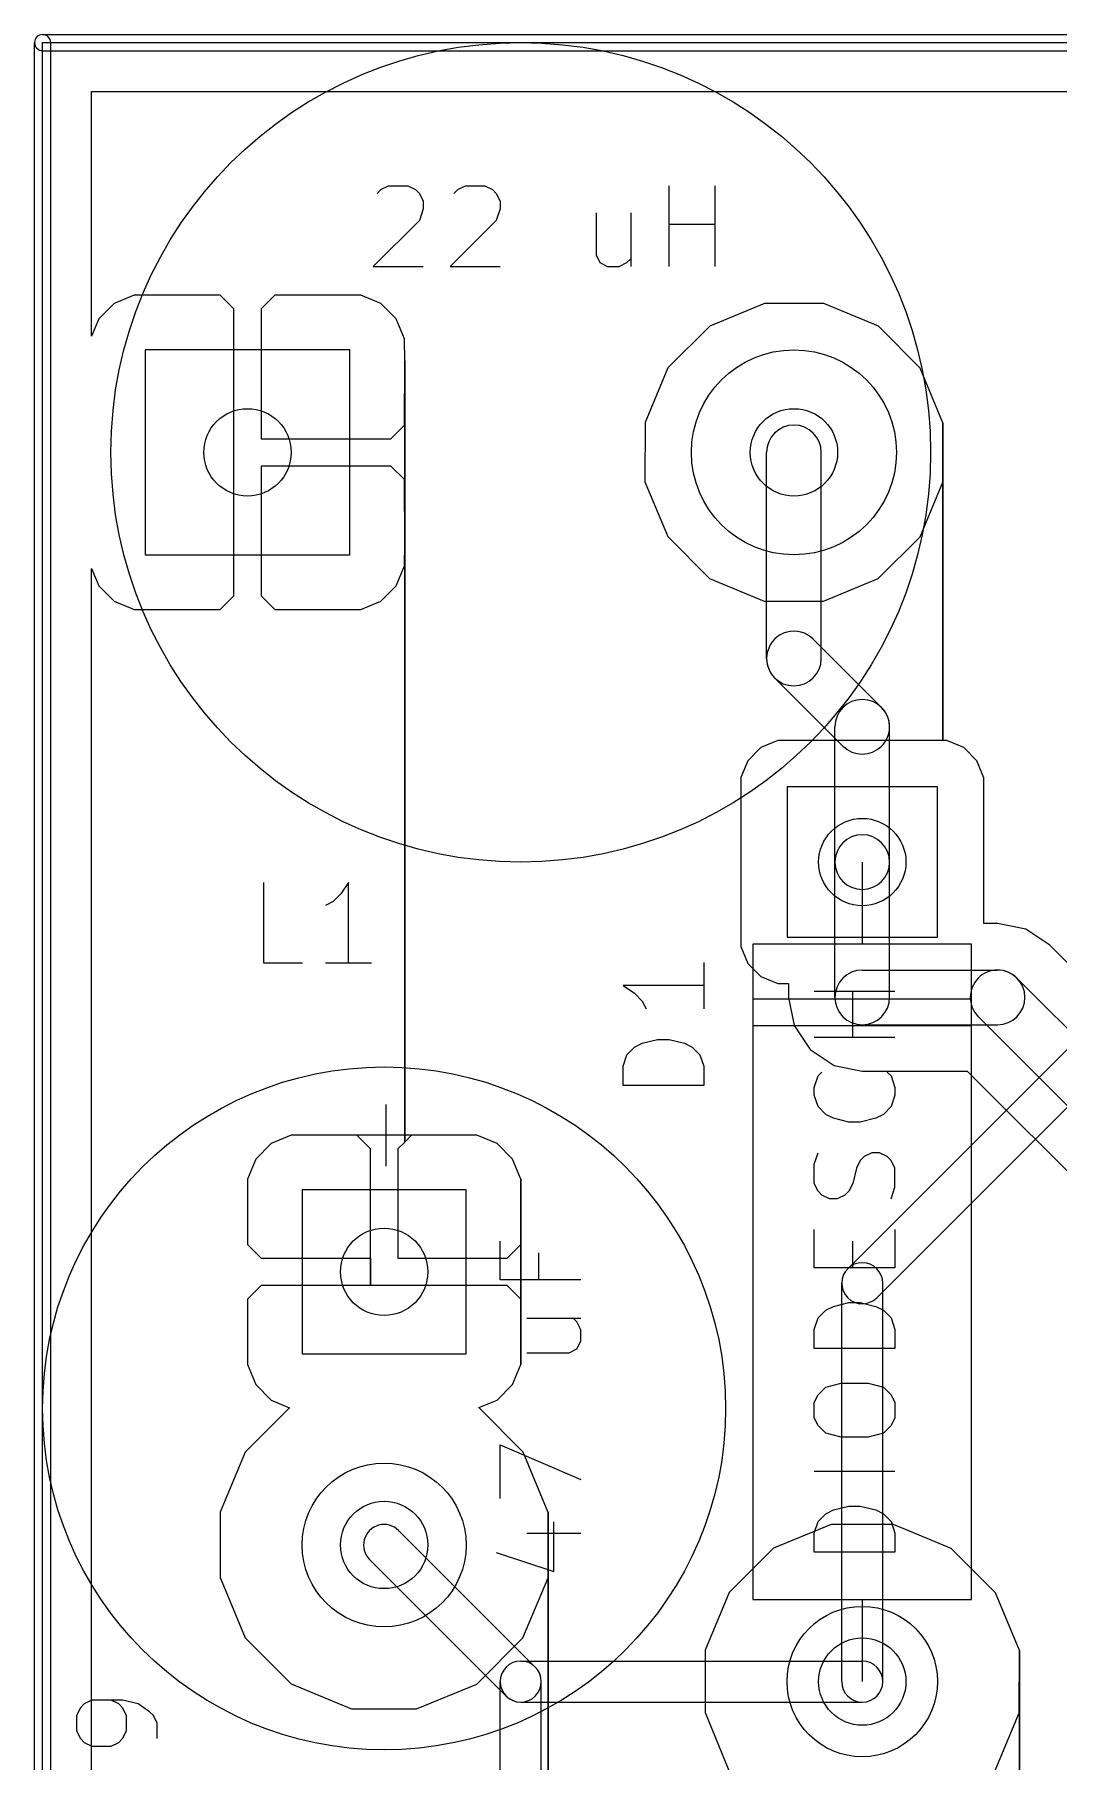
# Model space of a CAD drawing. Extents: x 10 to 410, y -287 to -10.
# Drawn here: x 162.49 to 172, y -128.38 to -112.32 of the extents above; entities that cross this region are included whole.
import ezdxf

# ---------------------------------------------------------------- set-up
doc = ezdxf.new("R2010")
doc.units = 0
doc.header["$MEASUREMENT"] = 0
doc.layers.add('Black', color=250, linetype='CONTINUOUS')
doc.layers.add('White', color=7, linetype='CONTINUOUS')

msp = doc.modelspace()

# ---------------------------------------------------------------- linework, layer by layer
at = {"layer": 'BLACK'}
for p, q in [((162.485, -150.495), (162.485, -112.395)), ((162.56, -112.32), (245.11, -112.32)), ((162.56, -150.495), (162.56, -112.395)), ((162.56, -112.395), (245.11, -112.395)), ((162.56, -150.495), (162.56, -112.395)), ((162.56, -112.395), (245.11, -112.395)), ((162.56, -150.495), (162.56, -112.395)), ((162.56, -112.395), (245.11, -112.395)), ((162.56, -150.495), (162.56, -112.395)), ((162.56, -112.395), (245.11, -112.395)), ((162.56, -150.495), (162.56, -112.395)), ((162.56, -112.395), (245.11, -112.395)), ((162.56, -150.495), (162.56, -112.395)), ((162.56, -112.395), (245.11, -112.395)), ((162.56, -150.495), (162.56, -112.395)), ((162.56, -112.395), (245.11, -112.395)), ((162.635, -150.495), (162.635, -112.395)), ((162.56, -112.47), (245.11, -112.47)), ((163.016, -115.124), (163.016, -112.851)), ((163.016, -112.851), (244.654, -112.851)), ((163.016, -115.124), (163.016, -112.851)), ((163.016, -112.851), (244.654, -112.851)), ((165.67, -113.798), (165.705, -113.762)), ((165.705, -113.762), (165.777, -113.727)), ((165.777, -113.727), (165.955, -113.727)), ((165.955, -113.727), (166.027, -113.762)), ((166.027, -113.762), (166.063, -113.798)), ((166.063, -113.798), (166.098, -113.869)), ((166.384, -113.798), (166.42, -113.762)), ((166.42, -113.762), (166.491, -113.727)), ((166.491, -113.727), (166.67, -113.727)), ((166.67, -113.727), (166.741, -113.762)), ((166.741, -113.762), (166.777, -113.798)), ((166.777, -113.798), (166.813, -113.869)), ((168.384, -114.477), (168.384, -113.727)), ((168.813, -114.477), (168.813, -113.727)), ((166.098, -113.941), (166.063, -114.048)), ((166.098, -113.869), (166.098, -113.941)), ((166.813, -113.941), (166.777, -114.048)), ((166.813, -113.869), (166.813, -113.941)), ((167.705, -113.977), (167.705, -114.369)), ((168.027, -113.977), (168.027, -114.477)), ((166.063, -114.048), (165.634, -114.477)), ((166.777, -114.048), (166.348, -114.477)), ((168.384, -114.084), (168.813, -114.084)), ((165.634, -114.477), (166.098, -114.477)), ((166.348, -114.477), (166.813, -114.477)), ((167.705, -114.369), (167.741, -114.441)), ((167.741, -114.441), (167.813, -114.477)), ((167.813, -114.477), (167.92, -114.477)), ((167.92, -114.477), (167.991, -114.441)), ((167.991, -114.441), (168.027, -114.405)), ((163.412, -114.744), (163.225, -114.822)), ((163.412, -114.744), (163.225, -114.822)), ((164.211, -114.744), (163.412, -114.744)), ((164.211, -114.744), (163.412, -114.744)), ((164.338, -114.871), (164.211, -114.744)), ((164.338, -114.871), (164.211, -114.744)), ((164.719, -114.744), (164.592, -114.871)), ((164.719, -114.744), (164.592, -114.871)), ((165.518, -114.744), (164.719, -114.744)), ((165.518, -114.744), (164.719, -114.744)), ((165.705, -114.822), (165.518, -114.744)), ((165.705, -114.822), (165.518, -114.744)), ((163.082, -114.964), (163.016, -115.124)), ((163.082, -114.964), (163.016, -115.124)), ((163.225, -114.822), (163.082, -114.964)), ((163.225, -114.822), (163.082, -114.964)), ((164.338, -115.951), (164.338, -114.871)), ((164.338, -115.951), (164.338, -114.871)), ((164.592, -114.871), (164.592, -116.078)), ((164.592, -114.871), (164.592, -116.078)), ((165.848, -114.964), (165.705, -114.822)), ((165.848, -114.964), (165.705, -114.822)), ((165.925, -115.151), (165.848, -114.964)), ((165.925, -115.151), (165.848, -114.964)), ((169.271, -114.82), (168.762, -115.031)), ((169.271, -114.82), (168.762, -115.031)), ((169.822, -114.821), (169.271, -114.82)), ((169.822, -114.821), (169.271, -114.82)), ((170.33, -115.032), (169.822, -114.821)), ((170.33, -115.032), (169.822, -114.821)), ((168.762, -115.031), (168.372, -115.42)), ((168.762, -115.031), (168.372, -115.42)), ((170.719, -115.422), (170.33, -115.032)), ((170.719, -115.422), (170.33, -115.032)), ((163.512, -115.252), (163.512, -117.157)), ((165.417, -115.252), (163.512, -115.252)), ((163.512, -115.252), (163.512, -117.157)), ((165.417, -115.252), (163.512, -115.252)), ((163.512, -115.252), (163.512, -117.157)), ((165.417, -115.252), (163.512, -115.252)), ((165.417, -117.157), (165.417, -115.252)), ((165.417, -117.157), (165.417, -115.252)), ((165.417, -117.157), (165.417, -115.252)), ((165.926, -115.353), (165.925, -115.151)), ((165.926, -115.353), (165.925, -115.151)), ((165.925, -115.951), (165.926, -115.353)), ((165.925, -115.951), (165.926, -115.353)), ((165.926, -117.057), (165.926, -115.353)), ((165.926, -115.353), (165.926, -117.057)), ((165.926, -117.057), (165.926, -115.353)), ((165.926, -115.353), (165.926, -117.057)), ((168.372, -115.42), (168.161, -115.928)), ((168.372, -115.42), (168.161, -115.928)), ((170.93, -115.931), (170.719, -115.422)), ((170.93, -115.931), (170.719, -115.422)), ((168.161, -115.928), (168.16, -116.479)), ((168.161, -115.928), (168.16, -116.479)), ((170.929, -116.482), (170.93, -115.931)), ((170.929, -116.482), (170.93, -115.931)), ((170.93, -118.885), (170.93, -115.931)), ((170.93, -115.931), (170.93, -118.885)), ((170.93, -118.885), (170.93, -115.931)), ((170.93, -115.931), (170.93, -118.885)), ((164.338, -116.078), (164.338, -115.951)), ((164.338, -116.078), (164.338, -115.951)), ((164.338, -116.332), (164.338, -116.078)), ((164.338, -116.332), (164.338, -116.078)), ((164.592, -116.078), (165.798, -116.078)), ((164.592, -116.078), (165.798, -116.078)), ((165.798, -116.078), (165.925, -115.951)), ((165.798, -116.078), (165.925, -115.951)), ((164.338, -116.459), (164.338, -116.332)), ((164.338, -116.459), (164.338, -116.332)), ((165.798, -116.332), (164.592, -116.332)), ((164.592, -116.332), (164.592, -117.538)), ((165.798, -116.332), (164.592, -116.332)), ((164.592, -116.332), (164.592, -117.538)), ((165.925, -116.459), (165.798, -116.332)), ((165.925, -116.459), (165.798, -116.332)), ((164.338, -117.538), (164.338, -116.459)), ((164.338, -117.538), (164.338, -116.459)), ((165.926, -117.057), (165.925, -116.459)), ((165.926, -117.057), (165.925, -116.459)), ((168.16, -116.479), (168.371, -116.988)), ((168.16, -116.479), (168.371, -116.988)), ((170.718, -116.99), (170.929, -116.482)), ((170.718, -116.99), (170.929, -116.482)), ((165.925, -117.259), (165.926, -117.057)), ((165.925, -117.259), (165.926, -117.057)), ((165.926, -122.618), (165.926, -117.057)), ((165.926, -117.057), (165.926, -122.618)), ((165.926, -122.618), (165.926, -117.057)), ((165.926, -117.057), (165.926, -122.618)), ((168.371, -116.988), (168.76, -117.378)), ((168.371, -116.988), (168.76, -117.378)), ((170.328, -117.379), (170.718, -116.99)), ((170.328, -117.379), (170.718, -116.99)), ((163.512, -117.157), (165.417, -117.157)), ((163.512, -117.157), (165.417, -117.157)), ((163.512, -117.157), (165.417, -117.157)), ((163.016, -129.856), (163.016, -117.286)), ((163.016, -117.286), (163.082, -117.446)), ((163.016, -129.856), (163.016, -117.286)), ((163.016, -117.286), (163.082, -117.446)), ((165.848, -117.446), (165.925, -117.259)), ((165.848, -117.446), (165.925, -117.259)), ((168.76, -117.378), (169.268, -117.589)), ((168.76, -117.378), (169.268, -117.589)), ((169.819, -117.59), (170.328, -117.379)), ((169.819, -117.59), (170.328, -117.379)), ((163.082, -117.446), (163.225, -117.588)), ((163.082, -117.446), (163.225, -117.588)), ((164.211, -117.665), (164.338, -117.538)), ((164.211, -117.665), (164.338, -117.538)), ((164.592, -117.538), (164.719, -117.665)), ((164.592, -117.538), (164.719, -117.665)), ((165.705, -117.588), (165.848, -117.446)), ((165.705, -117.588), (165.848, -117.446)), ((163.225, -117.588), (163.412, -117.666)), ((163.225, -117.588), (163.412, -117.666)), ((163.412, -117.666), (164.211, -117.665)), ((163.412, -117.666), (164.211, -117.665)), ((164.719, -117.665), (165.518, -117.666)), ((164.719, -117.665), (165.518, -117.666)), ((165.518, -117.666), (165.705, -117.588)), ((165.518, -117.666), (165.705, -117.588)), ((169.268, -117.589), (169.819, -117.59)), ((169.268, -117.589), (169.819, -117.59)), ((169.237, -118.95), (169.116, -119.072)), ((169.237, -118.95), (169.116, -119.072)), ((169.396, -118.885), (169.237, -118.95)), ((169.396, -118.885), (169.237, -118.95)), ((170.793, -118.885), (169.396, -118.885)), ((170.793, -118.885), (169.396, -118.885)), ((170.93, -118.885), (170.793, -118.885)), ((170.93, -118.885), (170.793, -118.885)), ((170.965, -118.885), (170.93, -118.885)), ((170.965, -118.885), (170.93, -118.885)), ((171.123, -118.951), (170.965, -118.885)), ((171.123, -118.951), (170.965, -118.885)), ((171.245, -119.072), (171.123, -118.951)), ((171.245, -119.072), (171.123, -118.951)), ((169.116, -119.072), (169.05, -119.23)), ((169.116, -119.072), (169.05, -119.23)), ((171.31, -119.231), (171.245, -119.072)), ((171.31, -119.231), (171.245, -119.072)), ((169.05, -119.23), (169.05, -119.402)), ((169.05, -119.23), (169.05, -119.402)), ((171.31, -120.587), (171.31, -119.231)), ((171.31, -120.587), (171.31, -119.231)), ((169.05, -119.402), (169.05, -120.799)), ((169.05, -119.402), (169.05, -120.799)), ((170.879, -119.316), (169.481, -119.316)), ((169.481, -119.316), (169.481, -120.713)), ((170.879, -119.316), (169.481, -119.316)), ((169.481, -119.316), (169.481, -120.713)), ((170.879, -119.316), (169.481, -119.316)), ((169.481, -119.316), (169.481, -120.713)), ((170.879, -120.713), (170.879, -119.316)), ((170.879, -120.713), (170.879, -119.316)), ((170.879, -120.713), (170.879, -119.316)), ((169.926, -121.273), (169.926, -120.015)), ((170.18, -120.015), (170.18, -120.777)), ((170.434, -121.273), (170.434, -120.015)), ((164.618, -120.954), (164.618, -120.204)), ((165.404, -120.204), (165.332, -120.311)), ((165.404, -120.954), (165.404, -120.204)), ((165.261, -120.382), (165.189, -120.418)), ((165.332, -120.311), (165.261, -120.382)), ((171.438, -120.587), (171.31, -120.587)), ((171.438, -120.587), (171.31, -120.587)), ((171.7, -120.639), (171.438, -120.587)), ((171.7, -120.639), (171.438, -120.587)), ((169.481, -120.713), (170.879, -120.713)), ((169.481, -120.713), (170.879, -120.713)), ((169.481, -120.713), (170.879, -120.713)), ((171.923, -120.788), (171.7, -120.639)), ((171.923, -120.788), (171.7, -120.639)), ((169.05, -120.799), (169.115, -120.958)), ((169.05, -120.799), (169.115, -120.958)), ((170.18, -120.777), (169.164, -120.777)), ((169.164, -120.777), (169.164, -126.873)), ((171.196, -120.777), (170.18, -120.777)), ((171.196, -126.873), (171.196, -120.777)), ((173.304, -122.169), (171.923, -120.788)), ((173.304, -122.169), (171.923, -120.788)), ((164.975, -120.954), (164.618, -120.954)), ((165.618, -120.954), (165.189, -120.954)), ((168.706, -120.95), (168.706, -121.378)), ((169.115, -120.958), (169.237, -121.079)), ((169.115, -120.958), (169.237, -121.079)), ((170.18, -121.019), (171.438, -121.019)), ((168.706, -121.164), (167.956, -121.164)), ((167.956, -121.164), (168.063, -121.235)), ((168.063, -121.235), (168.134, -121.307)), ((169.237, -121.079), (169.395, -121.145)), ((169.237, -121.079), (169.395, -121.145)), ((169.395, -121.145), (169.494, -121.145)), ((169.395, -121.145), (169.494, -121.145)), ((169.494, -121.145), (169.494, -121.273)), ((169.494, -121.145), (169.494, -121.273)), ((170.484, -121.218), (169.734, -121.218)), ((170.091, -121.646), (170.091, -121.218)), ((171.617, -121.093), (177.345, -126.82)), ((168.134, -121.307), (168.17, -121.378)), ((169.164, -121.285), (171.196, -121.285)), ((169.494, -121.273), (169.546, -121.535)), ((169.494, -121.273), (169.546, -121.535)), ((171.196, -121.539), (169.164, -121.539)), ((169.546, -121.535), (169.695, -121.758)), ((169.546, -121.535), (169.695, -121.758)), ((170.18, -121.527), (171.438, -121.527)), ((171.258, -121.452), (176.985, -127.18)), ((168.063, -121.735), (168.134, -121.7)), ((168.134, -121.7), (168.277, -121.664)), ((168.277, -121.664), (168.384, -121.664)), ((168.384, -121.664), (168.527, -121.7)), ((168.527, -121.7), (168.598, -121.735)), ((170.484, -121.646), (169.734, -121.646)), ((167.956, -121.914), (167.991, -121.807)), ((167.991, -121.807), (168.063, -121.735)), ((168.598, -121.735), (168.67, -121.807)), ((168.67, -121.807), (168.706, -121.914)), ((169.695, -121.758), (169.918, -121.906)), ((169.695, -121.758), (169.918, -121.906)), ((167.956, -122.093), (167.956, -121.914)), ((168.706, -121.914), (168.706, -122.093)), ((169.734, -122.111), (169.769, -122.004)), ((169.769, -122.004), (169.805, -121.968)), ((169.918, -121.906), (170.18, -121.958)), ((169.918, -121.906), (170.18, -121.958)), ((170.18, -121.958), (171.154, -121.958)), ((170.18, -121.958), (171.154, -121.958)), ((170.412, -121.968), (170.448, -122.004)), ((170.448, -122.004), (170.484, -122.111)), ((171.154, -121.958), (174.875, -125.679)), ((171.154, -121.958), (174.875, -125.679)), ((168.706, -122.093), (167.956, -122.093)), ((169.734, -122.182), (169.734, -122.111)), ((169.769, -122.289), (169.734, -122.182)), ((170.484, -122.182), (170.448, -122.289)), ((170.484, -122.111), (170.484, -122.182)), ((165.753, -122.841), (165.753, -122.269)), ((169.841, -122.361), (169.769, -122.289)), ((169.912, -122.396), (169.841, -122.361)), ((170.376, -122.361), (170.305, -122.396)), ((170.448, -122.289), (170.376, -122.361)), ((170.055, -122.432), (169.912, -122.396)), ((170.162, -122.432), (170.055, -122.432)), ((170.305, -122.396), (170.162, -122.432)), ((164.685, -122.633), (164.542, -122.776)), ((164.685, -122.633), (164.542, -122.776)), ((164.872, -122.555), (164.685, -122.633)), ((164.872, -122.555), (164.685, -122.633)), ((165.074, -122.555), (164.872, -122.555)), ((165.074, -122.555), (164.872, -122.555)), ((165.481, -122.555), (165.074, -122.555)), ((165.481, -122.555), (165.074, -122.555)), ((166.039, -122.555), (165.467, -122.555)), ((165.608, -122.682), (165.481, -122.555)), ((165.608, -122.682), (165.481, -122.555)), ((165.608, -123.698), (165.608, -122.682)), ((165.608, -123.698), (165.608, -122.682)), ((165.926, -122.618), (165.862, -122.682)), ((165.926, -122.618), (165.862, -122.682)), ((165.862, -122.682), (165.862, -123.698)), ((165.862, -122.682), (165.862, -123.698)), ((165.989, -122.555), (165.926, -122.618)), ((165.989, -122.555), (165.926, -122.618)), ((166.396, -122.555), (165.989, -122.555)), ((166.396, -122.555), (165.989, -122.555)), ((166.598, -122.555), (166.396, -122.555)), ((166.598, -122.555), (166.396, -122.555)), ((166.785, -122.633), (166.598, -122.555)), ((166.785, -122.633), (166.598, -122.555)), ((166.928, -122.776), (166.785, -122.633)), ((166.928, -122.776), (166.785, -122.633)), ((164.542, -122.776), (164.465, -122.962)), ((164.542, -122.776), (164.465, -122.962)), ((167.005, -122.962), (166.928, -122.776)), ((167.005, -122.962), (166.928, -122.776)), ((169.734, -122.825), (169.769, -122.718)), ((169.734, -123.004), (169.734, -122.825)), ((170.162, -122.789), (170.126, -122.861)), ((170.198, -122.754), (170.162, -122.789)), ((170.269, -122.718), (170.198, -122.754)), ((170.341, -122.718), (170.269, -122.718)), ((170.412, -122.754), (170.341, -122.718)), ((170.448, -122.789), (170.412, -122.754)), ((170.484, -122.861), (170.448, -122.789)), ((164.465, -122.962), (164.465, -123.571)), ((164.465, -122.962), (164.465, -123.571)), ((167.005, -124.688), (167.005, -122.962)), ((167.005, -123.571), (167.005, -122.962)), ((167.005, -122.962), (167.005, -124.688)), ((167.005, -124.688), (167.005, -122.962)), ((167.005, -123.571), (167.005, -122.962)), ((167.005, -122.962), (167.005, -124.688)), ((170.126, -122.861), (170.091, -123.004)), ((170.484, -123.039), (170.484, -122.861)), ((166.497, -123.063), (164.973, -123.063)), ((164.973, -123.063), (164.973, -124.587)), ((166.497, -123.063), (164.973, -123.063)), ((164.973, -123.063), (164.973, -124.587)), ((166.497, -123.063), (164.973, -123.063)), ((164.973, -123.063), (164.973, -124.587)), ((166.497, -124.587), (166.497, -123.063)), ((166.497, -124.587), (166.497, -123.063)), ((166.497, -124.587), (166.497, -123.063)), ((169.769, -123.075), (169.734, -123.004)), ((169.805, -123.111), (169.769, -123.075)), ((169.876, -123.146), (169.805, -123.111)), ((169.948, -123.146), (169.876, -123.146)), ((170.019, -123.111), (169.948, -123.146)), ((170.055, -123.075), (170.019, -123.111)), ((170.091, -123.004), (170.055, -123.075)), ((170.448, -123.146), (170.484, -123.039)), ((169.734, -123.789), (169.734, -123.432)), ((170.484, -123.432), (170.484, -123.789)), ((164.465, -123.571), (164.592, -123.698)), ((164.465, -123.571), (164.592, -123.698)), ((166.813, -123.899), (166.813, -123.541)), ((166.878, -123.698), (167.005, -123.571)), ((166.878, -123.698), (167.005, -123.571)), ((170.091, -123.789), (170.091, -123.539)), ((164.592, -123.698), (165.608, -123.698)), ((164.592, -123.698), (165.608, -123.698)), ((165.608, -123.952), (165.608, -123.698)), ((165.608, -123.698), (165.608, -123.952)), ((165.608, -123.952), (165.608, -123.698)), ((165.608, -123.698), (165.608, -123.952)), ((165.862, -123.698), (166.878, -123.698)), ((165.862, -123.698), (166.878, -123.698)), ((167.17, -123.649), (167.17, -123.899)), ((170.484, -123.789), (169.734, -123.789)), ((164.592, -123.952), (164.465, -124.079)), ((164.592, -123.952), (164.465, -124.079)), ((165.481, -123.952), (164.592, -123.952)), ((165.481, -123.952), (164.592, -123.952)), ((165.608, -123.952), (165.481, -123.952)), ((165.608, -123.952), (165.481, -123.952)), ((165.862, -123.952), (165.608, -123.952)), ((165.862, -123.952), (165.608, -123.952)), ((165.989, -123.952), (165.862, -123.952)), ((165.989, -123.952), (165.862, -123.952)), ((166.878, -123.952), (165.989, -123.952)), ((166.878, -123.952), (165.989, -123.952)), ((167.563, -123.899), (166.813, -123.899)), ((167.005, -124.079), (166.878, -123.952)), ((167.005, -124.079), (166.878, -123.952)), ((164.465, -124.079), (164.465, -124.688)), ((164.465, -124.079), (164.465, -124.688)), ((167.005, -124.688), (167.005, -124.079)), ((167.005, -124.688), (167.005, -124.079)), ((169.912, -124.146), (170.055, -124.111)), ((170.055, -124.111), (170.162, -124.111)), ((170.162, -124.111), (170.305, -124.146)), ((167.063, -124.256), (167.563, -124.256)), ((167.527, -124.291), (167.491, -124.256)), ((169.734, -124.361), (169.769, -124.254)), ((169.769, -124.254), (169.841, -124.182)), ((169.841, -124.182), (169.912, -124.146)), ((170.305, -124.146), (170.376, -124.182)), ((170.376, -124.182), (170.448, -124.254)), ((170.448, -124.254), (170.484, -124.361)), ((167.563, -124.363), (167.527, -124.291)), ((167.563, -124.47), (167.563, -124.363)), ((169.734, -124.539), (169.734, -124.361)), ((170.484, -124.361), (170.484, -124.539)), ((164.973, -124.587), (166.497, -124.587)), ((164.973, -124.587), (166.497, -124.587)), ((164.973, -124.587), (166.497, -124.587)), ((167.063, -124.577), (167.455, -124.577)), ((167.455, -124.577), (167.527, -124.541)), ((167.527, -124.541), (167.563, -124.47)), ((170.484, -124.539), (169.734, -124.539)), ((164.465, -124.688), (164.542, -124.874)), ((164.465, -124.688), (164.542, -124.874)), ((166.928, -124.874), (167.005, -124.688)), ((166.928, -124.874), (167.005, -124.688)), ((164.542, -124.874), (164.685, -125.017)), ((164.542, -124.874), (164.685, -125.017)), ((166.785, -125.017), (166.928, -124.874)), ((166.785, -125.017), (166.928, -124.874)), ((169.769, -124.968), (169.841, -124.896)), ((169.841, -124.896), (169.984, -124.861)), ((169.984, -124.861), (170.234, -124.861)), ((170.234, -124.861), (170.376, -124.896)), ((170.376, -124.896), (170.448, -124.968)), ((164.856, -125.089), (164.444, -125.501)), ((164.856, -125.089), (164.444, -125.501)), ((164.685, -125.017), (164.856, -125.089)), ((164.685, -125.017), (164.856, -125.089)), ((166.614, -125.088), (166.785, -125.017)), ((166.614, -125.088), (166.785, -125.017)), ((167.028, -125.503), (166.614, -125.088)), ((167.028, -125.503), (166.614, -125.088)), ((169.734, -125.039), (169.769, -124.968)), ((169.734, -125.182), (169.734, -125.039)), ((170.448, -124.968), (170.484, -125.039)), ((170.484, -125.039), (170.484, -125.182)), ((169.769, -125.254), (169.734, -125.182)), ((170.484, -125.182), (170.448, -125.254)), ((169.841, -125.325), (169.769, -125.254)), ((169.984, -125.361), (169.841, -125.325)), ((170.234, -125.361), (169.984, -125.361)), ((170.376, -125.325), (170.234, -125.361)), ((170.448, -125.254), (170.376, -125.325)), ((164.444, -125.501), (164.211, -126.061)), ((164.444, -125.501), (164.211, -126.061)), ((166.813, -125.934), (166.813, -125.434)), ((166.813, -125.434), (167.563, -125.756)), ((167.259, -126.063), (167.028, -125.503)), ((167.259, -126.063), (167.028, -125.503)), ((170.484, -125.682), (169.734, -125.682)), ((169.841, -126.075), (169.912, -126.039)), ((169.912, -126.039), (170.055, -126.004)), ((170.055, -126.004), (170.162, -126.004)), ((170.162, -126.004), (170.305, -126.039)), ((170.305, -126.039), (170.376, -126.075)), ((164.211, -126.061), (164.211, -126.667)), ((164.211, -126.061), (164.211, -126.667)), ((167.259, -132.162), (167.259, -126.063)), ((167.259, -126.669), (167.259, -126.063)), ((167.259, -126.063), (167.259, -132.162)), ((167.259, -132.162), (167.259, -126.063)), ((167.259, -126.669), (167.259, -126.063)), ((167.259, -126.063), (167.259, -132.162)), ((167.313, -126.613), (167.313, -126.149)), ((169.891, -126.174), (169.354, -126.396)), ((169.891, -126.174), (169.354, -126.396)), ((169.734, -126.254), (169.769, -126.146)), ((169.769, -126.146), (169.841, -126.075)), ((170.472, -126.175), (169.891, -126.174)), ((170.472, -126.175), (169.891, -126.174)), ((170.376, -126.075), (170.448, -126.146)), ((170.448, -126.146), (170.484, -126.254)), ((171.008, -126.398), (170.472, -126.175)), ((171.008, -126.398), (170.472, -126.175)), ((167.063, -126.256), (167.563, -126.256)), ((169.734, -126.432), (169.734, -126.254)), ((170.484, -126.254), (170.484, -126.432)), ((166.777, -126.434), (167.313, -126.613)), ((169.354, -126.396), (168.943, -126.807)), ((169.354, -126.396), (168.943, -126.807)), ((170.484, -126.432), (169.734, -126.432)), ((171.419, -126.809), (171.008, -126.398)), ((171.419, -126.809), (171.008, -126.398)), ((164.211, -126.667), (164.442, -127.227)), ((164.211, -126.667), (164.442, -127.227)), ((167.026, -127.229), (167.259, -126.669)), ((167.026, -127.229), (167.259, -126.669)), ((168.943, -126.807), (168.72, -127.343)), ((168.943, -126.807), (168.72, -127.343)), ((171.641, -127.346), (171.419, -126.809)), ((171.641, -127.346), (171.419, -126.809)), ((169.164, -126.873), (170.18, -126.873)), ((170.18, -126.873), (170.18, -127.635)), ((170.18, -126.873), (171.196, -126.873)), ((164.442, -127.227), (164.871, -127.656)), ((164.442, -127.227), (164.871, -127.656)), ((166.597, -127.658), (167.026, -127.229)), ((166.597, -127.658), (167.026, -127.229)), ((168.72, -127.343), (168.719, -127.924)), ((168.72, -127.343), (168.719, -127.924)), ((171.64, -127.927), (171.641, -127.346)), ((171.64, -127.927), (171.641, -127.346)), ((171.641, -130.462), (171.641, -127.346)), ((171.641, -127.346), (171.641, -130.462)), ((171.641, -130.462), (171.641, -127.346)), ((171.641, -127.346), (171.641, -130.462)), ((164.871, -127.656), (165.431, -127.889)), ((164.871, -127.656), (165.431, -127.889)), ((166.037, -127.889), (166.597, -127.658)), ((166.037, -127.889), (166.597, -127.658)), ((163.018, -127.808), (162.947, -127.843)), ((163.304, -127.808), (163.018, -127.808)), ((163.268, -127.843), (163.197, -127.808)), ((163.447, -127.843), (163.304, -127.808)), ((162.911, -127.879), (162.876, -127.951)), ((162.876, -127.951), (162.876, -128.093)), ((162.947, -127.843), (162.911, -127.879)), ((163.304, -127.879), (163.268, -127.843)), ((163.34, -127.951), (163.304, -127.879)), ((163.34, -128.093), (163.34, -127.951)), ((163.554, -127.915), (163.447, -127.843)), ((163.59, -127.951), (163.554, -127.915)), ((163.626, -128.022), (163.59, -127.951)), ((165.431, -127.889), (166.037, -127.889)), ((165.431, -127.889), (166.037, -127.889)), ((168.719, -127.924), (168.941, -128.461)), ((168.719, -127.924), (168.941, -128.461)), ((171.417, -128.463), (171.64, -127.927)), ((171.417, -128.463), (171.64, -127.927)), ((162.876, -128.093), (162.911, -128.165)), ((163.304, -128.165), (163.34, -128.093)), ((163.626, -128.165), (163.626, -128.022)), ((162.911, -128.165), (162.947, -128.201)), ((162.947, -128.201), (163.018, -128.236)), ((163.018, -128.236), (163.197, -128.236)), ((163.197, -128.236), (163.268, -128.201)), ((163.268, -128.201), (163.304, -128.165))]:
    msp.add_line(p, q, dxfattribs=at)
for centre, radius in [((167.005, -116.205), 3.81), ((169.545, -116.205), 0.953), ((169.545, -116.205), 0.953), ((169.545, -116.205), 0.953), ((165.735, -125.095), 3.175), ((165.735, -126.365), 0.762), ((165.735, -126.365), 0.762), ((165.735, -126.365), 0.762), ((170.18, -127.635), 0.699), ((170.18, -127.635), 0.699), ((170.18, -127.635), 0.699)]:
    msp.add_circle(centre, radius, dxfattribs=at)
for centre, radius, start, end in [((162.56, -112.395), 0.0749, 360, 540), ((162.56, -112.395), 0.0749, 90, 270), ((170.18, -120.015), 0.254, 360, 540), ((170.18, -121.273), 0.254, 90, 270), ((171.438, -121.273), 0.254, 45, 225), ((171.438, -121.273), 0.254, 270, 450), ((170.18, -121.273), 0.254, 180, 360)]:
    msp.add_arc(centre, radius, start, end, dxfattribs=at)
at = {"layer": 'WHITE'}
for p, q in [((162.485, -150.495), (162.485, -112.395)), ((162.56, -112.32), (245.11, -112.32)), ((162.635, -150.495), (162.635, -112.395)), ((162.56, -112.47), (245.11, -112.47)), ((163.512, -115.252), (163.512, -117.157)), ((165.417, -115.252), (163.512, -115.252)), ((165.417, -117.157), (165.417, -115.252)), ((169.291, -118.122), (169.291, -116.205)), ((169.799, -118.122), (169.799, -116.205)), ((163.512, -117.157), (165.417, -117.157)), ((170.36, -118.578), (169.725, -117.943)), ((170, -118.937), (169.365, -118.302)), ((169.926, -120.015), (169.926, -118.757)), ((170.434, -120.015), (170.434, -118.757)), ((175.008, -118.833), (170.045, -123.796)), ((175.277, -119.103), (170.315, -124.066)), ((170.879, -119.316), (169.481, -119.316)), ((169.481, -119.316), (169.481, -120.713)), ((170.879, -120.713), (170.879, -119.316)), ((169.481, -120.713), (170.879, -120.713)), ((166.497, -123.063), (164.973, -123.063)), ((164.973, -123.063), (164.973, -124.587)), ((166.497, -124.587), (166.497, -123.063)), ((169.989, -127.635), (169.989, -123.931)), ((170.37, -127.635), (170.37, -123.931)), ((164.973, -124.587), (166.497, -124.587)), ((167.14, -127.5), (165.87, -126.23)), ((166.87, -127.77), (165.6, -126.5)), ((167.005, -127.444), (170.18, -127.444)), ((166.814, -129.162), (166.814, -127.635)), ((167.195, -129.162), (167.195, -127.635)), ((167.005, -127.825), (170.18, -127.825))]:
    msp.add_line(p, q, dxfattribs=at)
for centre, radius in [((169.545, -116.205), 0.953), ((164.465, -116.205), 0.406), ((169.545, -116.205), 0.406), ((170.18, -120.015), 0.406), ((165.735, -123.825), 0.406), ((165.735, -126.365), 0.762), ((165.735, -126.365), 0.406), ((170.18, -127.635), 0.699), ((170.18, -127.635), 0.406)]:
    msp.add_circle(centre, radius, dxfattribs=at)
for centre, radius, start, end in [((162.56, -112.395), 0.0749, 360, 540), ((162.56, -112.395), 0.0749, 90, 270), ((169.545, -116.205), 0.254, 360, 540), ((169.545, -118.122), 0.254, 405, 585), ((169.545, -118.122), 0.254, 180, 360), ((170.18, -118.757), 0.254, 360, 540), ((170.18, -118.757), 0.254, 225, 405), ((170.18, -120.015), 0.254, 180, 360), ((170.18, -123.931), 0.191, 360, 540), ((170.18, -123.931), 0.191, 135, 315), ((165.735, -126.365), 0.191, 405, 585), ((167.005, -127.635), 0.191, 360, 540), ((167.005, -127.635), 0.191, 90, 270), ((170.18, -127.635), 0.191, 270, 450), ((167.005, -127.635), 0.191, 225, 405), ((170.18, -127.635), 0.191, 180, 360)]:
    msp.add_arc(centre, radius, start, end, dxfattribs=at)

doc.saveas('drawing.dxf')
